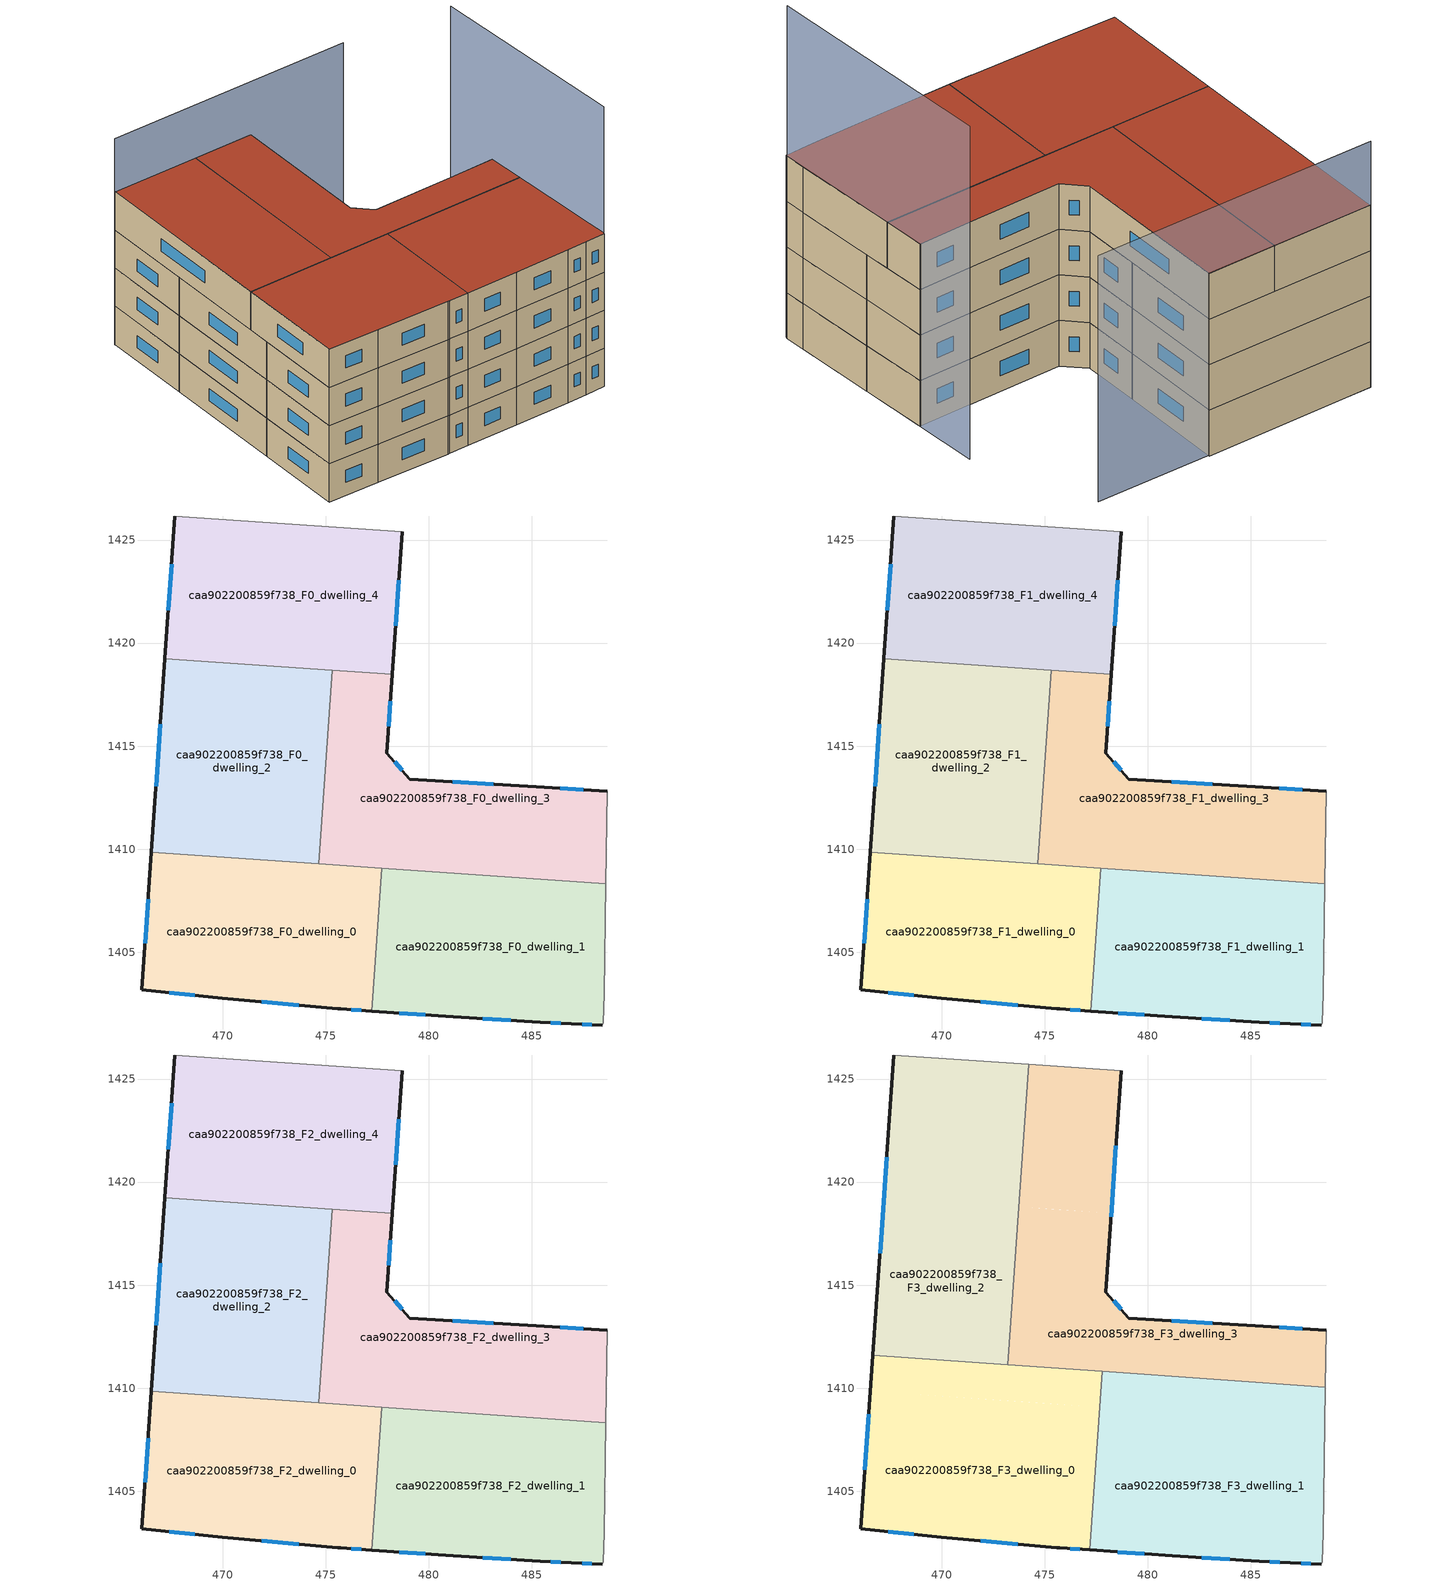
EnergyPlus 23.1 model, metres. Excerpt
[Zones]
caa902200859f738_F0_dwelling_0
 floor ground (EU_floor_Construction): 477.72,1409.07 477.23,1402.14 475.74,1402.25 475.59,1402.26 469.99,1402.76 466.08,1403.17 466.55,1409.85 z0
 wall outside (EU_wall_Construction): 466.55,1409.85 466.08,1403.17 469.99,1402.76 475.59,1402.26 475.74,1402.25 477.23,1402.14 z0:3
 wall to caa902200859f738_F0_dwelling_1 (EU_wall_Construction): 477.23,1402.14 477.72,1409.07 z0:3
 wall to caa902200859f738_F0_dwelling_2 (EU_wall_Construction): 474.67,1409.28 466.55,1409.85 z0:3
 wall to caa902200859f738_F0_dwelling_3 (EU_wall_Construction): 477.72,1409.07 474.67,1409.28 z0:3
 window (EU_Window_Construction): 471.9,1402.59 473.69,1402.43 / 467.41,1403.03 468.66,1402.9 / 466.39,1407.58 466.24,1405.44 / 476.25,1402.21 476.73,1402.18 z1.02:1.98
caa902200859f738_F0_dwelling_1
 floor ground (EU_floor_Construction): 488.6,1408.31 488.51,1402.98 488.48,1401.59 488.44,1401.47 486.93,1401.53 485.43,1401.61 481.19,1401.86 477.23,1402.14 477.72,1409.07 z0
 wall outside (EU_wall_Construction): 477.23,1402.14 481.19,1401.86 485.43,1401.61 486.93,1401.53 488.44,1401.47 z0:3
 wall adiabatic (EU_wall_Construction): 488.44,1401.47 488.48,1401.59 488.51,1402.98 488.6,1408.31 z0:3
 wall to caa902200859f738_F0_dwelling_3 (EU_wall_Construction): 488.6,1408.31 477.72,1409.07 z0:3
 window (EU_Window_Construction): 485.94,1401.58 486.42,1401.56 / 482.63,1401.77 483.99,1401.69 / 478.58,1402.05 479.85,1401.95 / 487.44,1401.51 487.92,1401.49 z1.02:1.98
caa902200859f738_F0_dwelling_2
 floor ground (EU_floor_Construction): 475.33,1418.68 474.67,1409.28 466.55,1409.85 467.2,1419.25 z0
 wall outside (EU_wall_Construction): 467.2,1419.25 466.55,1409.85 z0:3
 wall to caa902200859f738_F0_dwelling_3 (EU_wall_Construction): 474.67,1409.28 475.33,1418.68 z0:3
 wall to caa902200859f738_F0_dwelling_4 (EU_wall_Construction): 475.33,1418.68 467.2,1419.25 z0:3
 window (EU_Window_Construction): 466.98,1416.05 466.77,1413.05 z1.02:1.98
caa902200859f738_F0_dwelling_3
 floor ground (EU_floor_Construction): 488.67,1412.82 488.6,1408.31 474.67,1409.28 475.33,1418.68 478.24,1418.48 477.97,1414.66 479.09,1413.39 485.23,1413.02 z0
 wall outside (EU_wall_Construction): 488.67,1412.82 485.23,1413.02 479.09,1413.39 477.97,1414.66 478.24,1418.48 z0:3
 wall adiabatic (EU_wall_Construction): 488.6,1408.31 488.67,1412.82 z0:3
 wall to caa902200859f738_F0_dwelling_4 (EU_wall_Construction): 478.24,1418.48 475.33,1418.68 z0:3
 window (EU_Window_Construction): 478.71,1413.82 478.35,1414.23 / 483.14,1413.14 481.18,1413.26 / 487.5,1412.89 486.4,1412.95 / 478.06,1415.96 478.15,1417.18 z1.02:1.98
caa902200859f738_F0_dwelling_4
 floor ground (EU_floor_Construction): 478.72,1425.41 478.24,1418.48 467.2,1419.25 467.69,1426.17 z0
 wall outside (EU_wall_Construction): 467.69,1426.17 467.2,1419.25 / 478.24,1418.48 478.72,1425.41 z0:3
 wall adiabatic (EU_wall_Construction): 478.72,1425.41 467.69,1426.17 z0:3
 window (EU_Window_Construction): 467.52,1423.81 467.37,1421.6 / 478.4,1420.84 478.56,1423.05 z1.02:1.98
caa902200859f738_F1_dwelling_0
 floor to caa902200859f738_F0_dwelling_0 (EU_floor_Construction): 477.72,1409.07 477.23,1402.14 475.74,1402.25 475.59,1402.26 469.99,1402.76 466.08,1403.17 466.55,1409.85 z3
 wall outside (EU_wall_Construction): 466.55,1409.85 466.08,1403.17 469.99,1402.76 475.59,1402.26 475.74,1402.25 477.23,1402.14 z3:6
 wall to caa902200859f738_F1_dwelling_1 (EU_wall_Construction): 477.23,1402.14 477.72,1409.07 z3:6
 wall to caa902200859f738_F1_dwelling_2 (EU_wall_Construction): 474.67,1409.28 466.55,1409.85 z3:6
 wall to caa902200859f738_F1_dwelling_3 (EU_wall_Construction): 477.72,1409.07 474.67,1409.28 z3:6
 window (EU_Window_Construction): 471.9,1402.59 473.69,1402.43 / 467.41,1403.03 468.66,1402.9 / 466.39,1407.58 466.24,1405.44 / 476.25,1402.21 476.73,1402.18 z4.02:4.98
caa902200859f738_F1_dwelling_1
 floor to caa902200859f738_F0_dwelling_1 (EU_floor_Construction): 488.6,1408.31 488.51,1402.98 488.48,1401.59 488.44,1401.47 486.93,1401.53 485.43,1401.61 481.19,1401.86 477.23,1402.14 477.72,1409.07 z3
 wall outside (EU_wall_Construction): 477.23,1402.14 481.19,1401.86 485.43,1401.61 486.93,1401.53 488.44,1401.47 z3:6
 wall adiabatic (EU_wall_Construction): 488.44,1401.47 488.48,1401.59 488.51,1402.98 488.6,1408.31 z3:6
 wall to caa902200859f738_F1_dwelling_3 (EU_wall_Construction): 488.6,1408.31 477.72,1409.07 z3:6
 window (EU_Window_Construction): 485.94,1401.58 486.42,1401.56 / 482.63,1401.77 483.99,1401.69 / 478.58,1402.05 479.85,1401.95 / 487.44,1401.51 487.92,1401.49 z4.02:4.98
caa902200859f738_F1_dwelling_2
 floor to caa902200859f738_F0_dwelling_2 (EU_floor_Construction): 475.33,1418.68 474.67,1409.28 466.55,1409.85 467.2,1419.25 z3
 wall outside (EU_wall_Construction): 467.2,1419.25 466.55,1409.85 z3:6
 wall to caa902200859f738_F1_dwelling_3 (EU_wall_Construction): 474.67,1409.28 475.33,1418.68 z3:6
 wall to caa902200859f738_F1_dwelling_4 (EU_wall_Construction): 475.33,1418.68 467.2,1419.25 z3:6
 window (EU_Window_Construction): 466.98,1416.05 466.77,1413.05 z4.02:4.98
caa902200859f738_F1_dwelling_3
 floor to caa902200859f738_F0_dwelling_3 (EU_floor_Construction): 488.67,1412.82 488.6,1408.31 474.67,1409.28 475.33,1418.68 478.24,1418.48 477.97,1414.66 479.09,1413.39 485.23,1413.02 z3
 wall outside (EU_wall_Construction): 488.67,1412.82 485.23,1413.02 479.09,1413.39 477.97,1414.66 478.24,1418.48 z3:6
 wall adiabatic (EU_wall_Construction): 488.6,1408.31 488.67,1412.82 z3:6
 wall to caa902200859f738_F1_dwelling_4 (EU_wall_Construction): 478.24,1418.48 475.33,1418.68 z3:6
 window (EU_Window_Construction): 478.71,1413.82 478.35,1414.23 / 483.14,1413.14 481.18,1413.26 / 487.5,1412.89 486.4,1412.95 / 478.06,1415.96 478.15,1417.18 z4.02:4.98
caa902200859f738_F1_dwelling_4
 floor to caa902200859f738_F0_dwelling_4 (EU_floor_Construction): 478.72,1425.41 478.24,1418.48 467.2,1419.25 467.69,1426.17 z3
 wall outside (EU_wall_Construction): 467.69,1426.17 467.2,1419.25 / 478.24,1418.48 478.72,1425.41 z3:6
 wall adiabatic (EU_wall_Construction): 478.72,1425.41 467.69,1426.17 z3:6
 window (EU_Window_Construction): 467.52,1423.81 467.37,1421.6 / 478.4,1420.84 478.56,1423.05 z4.02:4.98
caa902200859f738_F2_dwelling_0
 floor to caa902200859f738_F1_dwelling_0 (EU_floor_Construction): 477.72,1409.07 477.23,1402.14 475.74,1402.25 475.59,1402.26 469.99,1402.76 466.08,1403.17 466.55,1409.85 z6
 wall outside (EU_wall_Construction): 466.55,1409.85 466.08,1403.17 469.99,1402.76 475.59,1402.26 475.74,1402.25 477.23,1402.14 z6:9
 wall to caa902200859f738_F2_dwelling_1 (EU_wall_Construction): 477.23,1402.14 477.72,1409.07 z6:9
 wall to caa902200859f738_F2_dwelling_2 (EU_wall_Construction): 474.67,1409.28 466.55,1409.85 z6:9
 wall to caa902200859f738_F2_dwelling_3 (EU_wall_Construction): 477.72,1409.07 474.67,1409.28 z6:9
 window (EU_Window_Construction): 471.9,1402.59 473.69,1402.43 / 467.41,1403.03 468.66,1402.9 / 466.39,1407.58 466.24,1405.44 / 476.25,1402.21 476.73,1402.18 z7.02:7.98
caa902200859f738_F2_dwelling_1
 floor to caa902200859f738_F1_dwelling_1 (EU_floor_Construction): 488.6,1408.31 488.51,1402.98 488.48,1401.59 488.44,1401.47 486.93,1401.53 485.43,1401.61 481.19,1401.86 477.23,1402.14 477.72,1409.07 z6
 wall outside (EU_wall_Construction): 477.23,1402.14 481.19,1401.86 485.43,1401.61 486.93,1401.53 488.44,1401.47 z6:9
 wall adiabatic (EU_wall_Construction): 488.44,1401.47 488.48,1401.59 488.51,1402.98 488.6,1408.31 z6:9
 wall to caa902200859f738_F2_dwelling_3 (EU_wall_Construction): 488.6,1408.31 477.72,1409.07 z6:9
 window (EU_Window_Construction): 485.94,1401.58 486.42,1401.56 / 482.63,1401.77 483.99,1401.69 / 478.58,1402.05 479.85,1401.95 / 487.44,1401.51 487.92,1401.49 z7.02:7.98
caa902200859f738_F2_dwelling_2
 floor to caa902200859f738_F1_dwelling_2 (EU_floor_Construction): 475.33,1418.68 474.67,1409.28 466.55,1409.85 467.2,1419.25 z6
 wall outside (EU_wall_Construction): 467.2,1419.25 466.55,1409.85 z6:9
 wall to caa902200859f738_F2_dwelling_3 (EU_wall_Construction): 474.67,1409.28 475.33,1418.68 z6:9
 wall to caa902200859f738_F2_dwelling_4 (EU_wall_Construction): 475.33,1418.68 467.2,1419.25 z6:9
 window (EU_Window_Construction): 466.98,1416.05 466.77,1413.05 z7.02:7.98
caa902200859f738_F2_dwelling_3
 floor to caa902200859f738_F1_dwelling_3 (EU_floor_Construction): 488.67,1412.82 488.6,1408.31 474.67,1409.28 475.33,1418.68 478.24,1418.48 477.97,1414.66 479.09,1413.39 485.23,1413.02 z6
 wall outside (EU_wall_Construction): 488.67,1412.82 485.23,1413.02 479.09,1413.39 477.97,1414.66 478.24,1418.48 z6:9
 wall adiabatic (EU_wall_Construction): 488.6,1408.31 488.67,1412.82 z6:9
 wall to caa902200859f738_F2_dwelling_4 (EU_wall_Construction): 478.24,1418.48 475.33,1418.68 z6:9
 window (EU_Window_Construction): 478.71,1413.82 478.35,1414.23 / 483.14,1413.14 481.18,1413.26 / 487.5,1412.89 486.4,1412.95 / 478.06,1415.96 478.15,1417.18 z7.02:7.98
caa902200859f738_F2_dwelling_4
 floor to caa902200859f738_F1_dwelling_4 (EU_floor_Construction): 478.72,1425.41 478.24,1418.48 467.2,1419.25 467.69,1426.17 z6
 wall outside (EU_wall_Construction): 467.69,1426.17 467.2,1419.25 / 478.24,1418.48 478.72,1425.41 z6:9
 wall adiabatic (EU_wall_Construction): 478.72,1425.41 467.69,1426.17 z6:9
 window (EU_Window_Construction): 467.52,1423.81 467.37,1421.6 / 478.4,1420.84 478.56,1423.05 z7.02:7.98
caa902200859f738_F3_dwelling_0
 floor to caa902200859f738_F2_dwelling_0 (EU_floor_Construction): 477.69,1409.07 477.2,1402.15 475.74,1402.25 475.59,1402.26 469.99,1402.76 466.08,1403.17 466.55,1409.85 z9
 floor to caa902200859f738_F2_dwelling_2 (EU_floor_Construction): 474.79,1411.02 474.67,1409.28 466.55,1409.85 466.67,1411.59 z9
 floor to caa902200859f738_F2_dwelling_3 (EU_floor_Construction): 477.81,1410.81 477.69,1409.07 474.67,1409.28 474.79,1411.02 z9
 wall outside (EU_wall_Construction): 466.67,1411.59 466.08,1403.17 469.99,1402.76 475.59,1402.26 475.74,1402.25 477.2,1402.15 z9:12
 wall to caa902200859f738_F3_dwelling_1 (EU_wall_Construction): 477.2,1402.15 477.81,1410.81 z9:12
 wall to caa902200859f738_F3_dwelling_2 (EU_wall_Construction): 473.21,1411.13 466.67,1411.59 z9:12
 wall to caa902200859f738_F3_dwelling_3 (EU_wall_Construction): 477.81,1410.81 473.21,1411.13 z9:12
 window (EU_Window_Construction): 471.9,1402.59 473.69,1402.43 / 467.41,1403.03 468.66,1402.9 / 466.47,1408.72 466.28,1406.03 / 476.24,1402.22 476.7,1402.18 z10.02:10.98
 roof outside (EU_roof_Construction): 477.2,1402.15 477.81,1410.81 466.67,1411.59 466.08,1403.17 469.99,1402.76 475.59,1402.26 475.74,1402.25 z12
caa902200859f738_F3_dwelling_1
 floor to caa902200859f738_F2_dwelling_1 (EU_floor_Construction): 488.6,1408.31 488.51,1402.98 488.48,1401.59 488.44,1401.47 486.93,1401.53 485.43,1401.61 481.19,1401.86 477.24,1402.14 477.72,1409.07 z9
 floor to caa902200859f738_F2_dwelling_0 (EU_floor_Construction): 477.72,1409.07 477.24,1402.14 477.2,1402.15 477.69,1409.07 z9
 floor to caa902200859f738_F2_dwelling_3 (EU_floor_Construction): 488.62,1410.05 488.6,1408.31 477.69,1409.07 477.81,1410.81 z9
 wall outside (EU_wall_Construction): 477.2,1402.15 481.19,1401.86 485.43,1401.61 486.93,1401.53 488.44,1401.47 z9:12
 wall adiabatic (EU_wall_Construction): 488.44,1401.47 488.48,1401.59 488.51,1402.98 488.62,1410.05 z9:12
 wall to caa902200859f738_F3_dwelling_3 (EU_wall_Construction): 488.62,1410.05 477.81,1410.81 z9:12
 window (EU_Window_Construction): 485.94,1401.58 486.42,1401.56 / 482.63,1401.77 483.99,1401.69 / 478.56,1402.05 479.84,1401.95 / 487.44,1401.51 487.92,1401.49 z10.02:10.98
 roof outside (EU_roof_Construction): 488.48,1401.59 488.51,1402.98 488.62,1410.05 477.81,1410.81 477.2,1402.15 481.19,1401.86 485.43,1401.61 486.93,1401.53 488.44,1401.47 z12
caa902200859f738_F3_dwelling_2
 floor to caa902200859f738_F2_dwelling_2 (EU_floor_Construction): 473.75,1418.79 473.21,1411.13 466.67,1411.59 467.2,1419.25 z9
 floor to caa902200859f738_F2_dwelling_4 (EU_floor_Construction): 474.23,1425.72 473.75,1418.79 467.2,1419.25 467.69,1426.17 z9
 wall outside (EU_wall_Construction): 467.69,1426.17 466.67,1411.59 z9:12
 wall adiabatic (EU_wall_Construction): 474.23,1425.72 467.69,1426.17 z9:12
 wall to caa902200859f738_F3_dwelling_3 (EU_wall_Construction): 473.21,1411.13 474.23,1425.72 z9:12
 window (EU_Window_Construction): 467.34,1421.21 467.01,1416.55 z10.02:10.98
 roof outside (EU_roof_Construction): 473.21,1411.13 474.23,1425.72 467.69,1426.17 466.67,1411.59 z12
caa902200859f738_F3_dwelling_3
 floor to caa902200859f738_F2_dwelling_3 (EU_floor_Construction): 488.67,1412.82 488.62,1410.05 474.79,1411.02 475.33,1418.68 478.24,1418.48 477.97,1414.66 479.09,1413.39 485.23,1413.02 z9
 floor to caa902200859f738_F2_dwelling_4 (EU_floor_Construction): 478.72,1425.41 478.24,1418.48 473.75,1418.79 474.23,1425.72 z9
 floor to caa902200859f738_F2_dwelling_2 (EU_floor_Construction): 475.33,1418.68 474.79,1411.02 473.21,1411.13 473.75,1418.79 z9
 wall outside (EU_wall_Construction): 488.67,1412.82 485.23,1413.02 479.09,1413.39 477.97,1414.66 478.72,1425.41 z9:12
 wall adiabatic (EU_wall_Construction): 478.72,1425.41 474.23,1425.72 / 488.62,1410.05 488.67,1412.82 z9:12
 window (EU_Window_Construction): 478.22,1418.32 478.46,1421.75 / 478.71,1413.82 478.35,1414.23 / 483.14,1413.14 481.18,1413.26 / 487.5,1412.89 486.4,1412.95 z10.02:10.98
 roof outside (EU_roof_Construction): 488.62,1410.05 488.67,1412.82 485.23,1413.02 479.09,1413.39 477.97,1414.66 478.72,1425.41 474.23,1425.72 473.21,1411.13 z12
shading: 488.48,1401.59 488.74,1417.01 z0:21.9; 486.24,1424.78 467.66,1426.17 z0:16.2
[Building]
EU S2 Campaign: North Axis=0; Terrain=City; Solar Distribution=FullExterior
[Site:Location]
Vienna: Latitude=48; Longitude=16.5; Time Zone=1; Elevation=183
[SizingPeriod:WeatherFileDays]
AnnualSizingPeriod: Begin Month=1; Begin Day of Month=1; End Month=12; End Day of Month=31; Day of Week for Start Day=Monday; Use Weather File Daylight Saving Period=No; Use Weather File Rain and Snow Indicators=No
[MATERIAL]
EU_InternalMass_Material: Roughness=MediumRough; Thickness=0.1; Conductivity=1; Density=1800; Specific Heat=900; Thermal Absorptance=0.9; Solar Absorptance=0.7; Visible Absorptance=0.7
[MATERIAL:NOMASS] Roughness=MediumRough; Thermal Absorptance=0.9; Solar Absorptance=0.7; Visible Absorptance=0.7
Name | Thermal Resistance
EU_wall_NoMass | 0.942466
EU_roof_NoMass | 0.551687
EU_floor_NoMass | 0.66527
[WINDOWMATERIAL:SIMPLEGLAZINGSYSTEM]
EU_Window_SimpleGlazing: UFactor=2.03367; Solar Heat Gain Coefficient=0.65; Visible Transmittance=0.65
[CONSTRUCTION]
EU_wall_Construction: EU_wall_NoMass
EU_roof_Construction: EU_roof_NoMass
EU_floor_Construction: EU_floor_NoMass
EU_Window_Construction: EU_Window_SimpleGlazing
EU_InternalMass_Construction: EU_InternalMass_Material
[ZONE] Type=1; Multiplier=1; Ceiling Height=autocalculate; Floor Area=autocalculate; Part of Total Floor Area=Yes
Name | Volume
caa902200859f738_F0_dwelling_0; caa902200859f738_F1_dwelling_0; caa902200859f738_F2_dwelling_0 | 230.249
caa902200859f738_F3_dwelling_0 | 287.797
caa902200859f738_F0_dwelling_1; caa902200859f738_F1_dwelling_1; caa902200859f738_F2_dwelling_1 | 230.244
caa902200859f738_F3_dwelling_1 | 287.784
caa902200859f738_F0_dwelling_2; caa902200859f738_F1_dwelling_2; caa902200859f738_F2_dwelling_2 | 230.216
caa902200859f738_F3_dwelling_2 | 287.807
caa902200859f738_F0_dwelling_3; caa902200859f738_F1_dwelling_3; caa902200859f738_F2_dwelling_3 | 230.215
caa902200859f738_F3_dwelling_3 | 287.747
caa902200859f738_F0_dwelling_4; caa902200859f738_F1_dwelling_4; caa902200859f738_F2_dwelling_4 | 230.236
[INTERNALMASS] Construction=EU_InternalMass_Construction
Name | Zone or ZoneList | Surface Area
caa902200859f738_F0_dwelling_0_EU_InternalMass | caa902200859f738_F0_dwelling_0 | 76.7481
caa902200859f738_F0_dwelling_1_EU_InternalMass | caa902200859f738_F0_dwelling_1 | 76.7485
caa902200859f738_F0_dwelling_2_EU_InternalMass | caa902200859f738_F0_dwelling_2 | 76.7407
caa902200859f738_F0_dwelling_3_EU_InternalMass | caa902200859f738_F0_dwelling_3 | 76.739
caa902200859f738_F0_dwelling_4_EU_InternalMass | caa902200859f738_F0_dwelling_4 | 76.7453
caa902200859f738_F1_dwelling_0_EU_InternalMass | caa902200859f738_F1_dwelling_0 | 76.7481
caa902200859f738_F1_dwelling_1_EU_InternalMass | caa902200859f738_F1_dwelling_1 | 76.7485
caa902200859f738_F1_dwelling_2_EU_InternalMass | caa902200859f738_F1_dwelling_2 | 76.7407
caa902200859f738_F1_dwelling_3_EU_InternalMass | caa902200859f738_F1_dwelling_3 | 76.739
caa902200859f738_F1_dwelling_4_EU_InternalMass | caa902200859f738_F1_dwelling_4 | 76.7453
caa902200859f738_F2_dwelling_0_EU_InternalMass | caa902200859f738_F2_dwelling_0 | 76.7481
caa902200859f738_F2_dwelling_1_EU_InternalMass | caa902200859f738_F2_dwelling_1 | 76.7485
caa902200859f738_F2_dwelling_2_EU_InternalMass | caa902200859f738_F2_dwelling_2 | 76.7407
caa902200859f738_F2_dwelling_3_EU_InternalMass | caa902200859f738_F2_dwelling_3 | 76.739
caa902200859f738_F2_dwelling_4_EU_InternalMass | caa902200859f738_F2_dwelling_4 | 76.7453
caa902200859f738_F3_dwelling_0_EU_InternalMass | caa902200859f738_F3_dwelling_0 | 95.9298
caa902200859f738_F3_dwelling_1_EU_InternalMass | caa902200859f738_F3_dwelling_1 | 95.9294
caa902200859f738_F3_dwelling_2_EU_InternalMass | caa902200859f738_F3_dwelling_2 | 95.9315
caa902200859f738_F3_dwelling_3_EU_InternalMass | caa902200859f738_F3_dwelling_3 | 95.9174
[OTHEREQUIPMENT] Fuel Type=Electricity; Design Level Calculation Method=Watts/Area; Power per Zone Floor Area=1; Fraction Latent=0; Fraction Radiant=0; Fraction Lost=0; Carbon Dioxide Generation Rate=0; EndUse Subcategory=EU_Step8_InternalGains
Name | Zone or ZoneList or Space or SpaceList | Schedule
EU_Step8_InternalGain_caa902200859f738_F0_dwelling_0_f000 | caa902200859f738_F0_dwelling_0 | EU_Step8_GainSchedule_caa902200859f738_F0_dwelling_0_f000
EU_Step8_InternalGain_caa902200859f738_F0_dwelling_1_f000 | caa902200859f738_F0_dwelling_1 | EU_Step8_GainSchedule_caa902200859f738_F0_dwelling_1_f000
EU_Step8_InternalGain_caa902200859f738_F0_dwelling_2_f000 | caa902200859f738_F0_dwelling_2 | EU_Step8_GainSchedule_caa902200859f738_F0_dwelling_2_f000
EU_Step8_InternalGain_caa902200859f738_F0_dwelling_3_f000 | caa902200859f738_F0_dwelling_3 | EU_Step8_GainSchedule_caa902200859f738_F0_dwelling_3_f000
EU_Step8_InternalGain_caa902200859f738_F0_dwelling_4_f000 | caa902200859f738_F0_dwelling_4 | EU_Step8_GainSchedule_caa902200859f738_F0_dwelling_4_f000
EU_Step8_InternalGain_caa902200859f738_F1_dwelling_0_f000 | caa902200859f738_F1_dwelling_0 | EU_Step8_GainSchedule_caa902200859f738_F1_dwelling_0_f000
EU_Step8_InternalGain_caa902200859f738_F1_dwelling_1_f000 | caa902200859f738_F1_dwelling_1 | EU_Step8_GainSchedule_caa902200859f738_F1_dwelling_1_f000
EU_Step8_InternalGain_caa902200859f738_F1_dwelling_2_f000 | caa902200859f738_F1_dwelling_2 | EU_Step8_GainSchedule_caa902200859f738_F1_dwelling_2_f000
EU_Step8_InternalGain_caa902200859f738_F1_dwelling_3_f000 | caa902200859f738_F1_dwelling_3 | EU_Step8_GainSchedule_caa902200859f738_F1_dwelling_3_f000
EU_Step8_InternalGain_caa902200859f738_F1_dwelling_4_f000 | caa902200859f738_F1_dwelling_4 | EU_Step8_GainSchedule_caa902200859f738_F1_dwelling_4_f000
EU_Step8_InternalGain_caa902200859f738_F2_dwelling_0_f000 | caa902200859f738_F2_dwelling_0 | EU_Step8_GainSchedule_caa902200859f738_F2_dwelling_0_f000
EU_Step8_InternalGain_caa902200859f738_F2_dwelling_1_f000 | caa902200859f738_F2_dwelling_1 | EU_Step8_GainSchedule_caa902200859f738_F2_dwelling_1_f000
EU_Step8_InternalGain_caa902200859f738_F2_dwelling_2_f000 | caa902200859f738_F2_dwelling_2 | EU_Step8_GainSchedule_caa902200859f738_F2_dwelling_2_f000
EU_Step8_InternalGain_caa902200859f738_F2_dwelling_3_f000 | caa902200859f738_F2_dwelling_3 | EU_Step8_GainSchedule_caa902200859f738_F2_dwelling_3_f000
EU_Step8_InternalGain_caa902200859f738_F2_dwelling_4_f000 | caa902200859f738_F2_dwelling_4 | EU_Step8_GainSchedule_caa902200859f738_F2_dwelling_4_f000
EU_Step8_InternalGain_caa902200859f738_F3_dwelling_0_f000 | caa902200859f738_F3_dwelling_0 | EU_Step8_GainSchedule_caa902200859f738_F3_dwelling_0_f000
EU_Step8_InternalGain_caa902200859f738_F3_dwelling_1_f000 | caa902200859f738_F3_dwelling_1 | EU_Step8_GainSchedule_caa902200859f738_F3_dwelling_1_f000
EU_Step8_InternalGain_caa902200859f738_F3_dwelling_2_f000 | caa902200859f738_F3_dwelling_2 | EU_Step8_GainSchedule_caa902200859f738_F3_dwelling_2_f000
EU_Step8_InternalGain_caa902200859f738_F3_dwelling_3_f000 | caa902200859f738_F3_dwelling_3 | EU_Step8_GainSchedule_caa902200859f738_F3_dwelling_3_f000
[ZONEVENTILATION:DESIGNFLOWRATE] Schedule=EU_AlwaysOn; Design Flow Rate Calculation Method=AirChanges/Hour; Air Changes per Hour=0.530523; Ventilation Type=Natural; Fan Pressure Rise=0; Fan Total Efficiency=1; Constant Term Coefficient=1; Temperature Term Coefficient=0; Velocity Term Coefficient=0; Velocity Squared Term Coefficient=0; Minimum Indoor Temperature=-100; Maximum Indoor Temperature=100; Delta Temperature=-100; Minimum Outdoor Temperature=-100; Maximum Outdoor Temperature=100; Maximum Wind Speed=40
Name | Zone or ZoneList or Space or SpaceList
EU_ConstantAir_caa902200859f738_F0_dwelling_0 | caa902200859f738_F0_dwelling_0
EU_ConstantAir_caa902200859f738_F0_dwelling_1 | caa902200859f738_F0_dwelling_1
EU_ConstantAir_caa902200859f738_F0_dwelling_2 | caa902200859f738_F0_dwelling_2
EU_ConstantAir_caa902200859f738_F0_dwelling_3 | caa902200859f738_F0_dwelling_3
EU_ConstantAir_caa902200859f738_F0_dwelling_4 | caa902200859f738_F0_dwelling_4
EU_ConstantAir_caa902200859f738_F1_dwelling_0 | caa902200859f738_F1_dwelling_0
EU_ConstantAir_caa902200859f738_F1_dwelling_1 | caa902200859f738_F1_dwelling_1
EU_ConstantAir_caa902200859f738_F1_dwelling_2 | caa902200859f738_F1_dwelling_2
EU_ConstantAir_caa902200859f738_F1_dwelling_3 | caa902200859f738_F1_dwelling_3
EU_ConstantAir_caa902200859f738_F1_dwelling_4 | caa902200859f738_F1_dwelling_4
EU_ConstantAir_caa902200859f738_F2_dwelling_0 | caa902200859f738_F2_dwelling_0
EU_ConstantAir_caa902200859f738_F2_dwelling_1 | caa902200859f738_F2_dwelling_1
EU_ConstantAir_caa902200859f738_F2_dwelling_2 | caa902200859f738_F2_dwelling_2
EU_ConstantAir_caa902200859f738_F2_dwelling_3 | caa902200859f738_F2_dwelling_3
EU_ConstantAir_caa902200859f738_F2_dwelling_4 | caa902200859f738_F2_dwelling_4
EU_ConstantAir_caa902200859f738_F3_dwelling_0 | caa902200859f738_F3_dwelling_0
EU_ConstantAir_caa902200859f738_F3_dwelling_1 | caa902200859f738_F3_dwelling_1
EU_ConstantAir_caa902200859f738_F3_dwelling_2 | caa902200859f738_F3_dwelling_2
EU_ConstantAir_caa902200859f738_F3_dwelling_3 | caa902200859f738_F3_dwelling_3
[HVACTEMPLATE:THERMOSTAT] Constant Heating Setpoint=20; Constant Cooling Setpoint=50
EU_HeatOnly_caa902200859f738_F0_dwelling_0; EU_HeatOnly_caa902200859f738_F0_dwelling_1; EU_HeatOnly_caa902200859f738_F0_dwelling_2; EU_HeatOnly_caa902200859f738_F0_dwelling_3; EU_HeatOnly_caa902200859f738_F0_dwelling_4; EU_HeatOnly_caa902200859f738_F1_dwelling_0; EU_HeatOnly_caa902200859f738_F1_dwelling_1; EU_HeatOnly_caa902200859f738_F1_dwelling_2; EU_HeatOnly_caa902200859f738_F1_dwelling_3; EU_HeatOnly_caa902200859f738_F1_dwelling_4; EU_HeatOnly_caa902200859f738_F2_dwelling_0; EU_HeatOnly_caa902200859f738_F2_dwelling_1; EU_HeatOnly_caa902200859f738_F2_dwelling_2; EU_HeatOnly_caa902200859f738_F2_dwelling_3; EU_HeatOnly_caa902200859f738_F2_dwelling_4; EU_HeatOnly_caa902200859f738_F3_dwelling_0; EU_HeatOnly_caa902200859f738_F3_dwelling_1; EU_HeatOnly_caa902200859f738_F3_dwelling_2; EU_HeatOnly_caa902200859f738_F3_dwelling_3
[HVACTEMPLATE:ZONE:IDEALLOADSAIRSYSTEM] System Availability Schedule=EU_AlwaysOn; Maximum Heating Supply Air Temperature=50; Minimum Cooling Supply Air Temperature=13; Maximum Heating Supply Air Humidity Ratio=0.0156; Minimum Cooling Supply Air Humidity Ratio=0.0077; Heating Limit=NoLimit; Cooling Limit=NoLimit; Heating Availability Schedule=EU_AlwaysOn; Cooling Availability Schedule=EU_CoolingOff; Dehumidification Control Type=ConstantSensibleHeatRatio; Cooling Sensible Heat Ratio=0.7; Dehumidification Setpoint=60; Humidification Control Type=None; Humidification Setpoint=30; Outdoor Air Method=None; Outdoor Air Flow Rate per Person=0.00944; Outdoor Air Flow Rate per Zone Floor Area=0; Outdoor Air Flow Rate per Zone=0; Demand Controlled Ventilation Type=None; Outdoor Air Economizer Type=NoEconomizer; Heat Recovery Type=None; Sensible Heat Recovery Effectiveness=0.7; Latent Heat Recovery Effectiveness=0.65
Name | Template Thermostat
caa902200859f738_F0_dwelling_0 | EU_HeatOnly_caa902200859f738_F0_dwelling_0
caa902200859f738_F0_dwelling_1 | EU_HeatOnly_caa902200859f738_F0_dwelling_1
caa902200859f738_F0_dwelling_2 | EU_HeatOnly_caa902200859f738_F0_dwelling_2
caa902200859f738_F0_dwelling_3 | EU_HeatOnly_caa902200859f738_F0_dwelling_3
caa902200859f738_F0_dwelling_4 | EU_HeatOnly_caa902200859f738_F0_dwelling_4
caa902200859f738_F1_dwelling_0 | EU_HeatOnly_caa902200859f738_F1_dwelling_0
caa902200859f738_F1_dwelling_1 | EU_HeatOnly_caa902200859f738_F1_dwelling_1
caa902200859f738_F1_dwelling_2 | EU_HeatOnly_caa902200859f738_F1_dwelling_2
caa902200859f738_F1_dwelling_3 | EU_HeatOnly_caa902200859f738_F1_dwelling_3
caa902200859f738_F1_dwelling_4 | EU_HeatOnly_caa902200859f738_F1_dwelling_4
caa902200859f738_F2_dwelling_0 | EU_HeatOnly_caa902200859f738_F2_dwelling_0
caa902200859f738_F2_dwelling_1 | EU_HeatOnly_caa902200859f738_F2_dwelling_1
caa902200859f738_F2_dwelling_2 | EU_HeatOnly_caa902200859f738_F2_dwelling_2
caa902200859f738_F2_dwelling_3 | EU_HeatOnly_caa902200859f738_F2_dwelling_3
caa902200859f738_F2_dwelling_4 | EU_HeatOnly_caa902200859f738_F2_dwelling_4
caa902200859f738_F3_dwelling_0 | EU_HeatOnly_caa902200859f738_F3_dwelling_0
caa902200859f738_F3_dwelling_1 | EU_HeatOnly_caa902200859f738_F3_dwelling_1
caa902200859f738_F3_dwelling_2 | EU_HeatOnly_caa902200859f738_F3_dwelling_2
caa902200859f738_F3_dwelling_3 | EU_HeatOnly_caa902200859f738_F3_dwelling_3
[SIZING:ZONE] Zone Cooling Design Supply Air Temperature Input Method=SupplyAirTemperature; Zone Cooling Design Supply Air Temperature=13; Zone Heating Design Supply Air Temperature Input Method=SupplyAirTemperature; Zone Heating Design Supply Air Temperature=50; Zone Cooling Design Supply Air Humidity Ratio=0.008; Zone Heating Design Supply Air Humidity Ratio=0.008; Cooling Design Air Flow Method=DesignDay; Cooling Design Air Flow Rate=0; Cooling Minimum Air Flow per Zone Floor Area=0.000762; Cooling Minimum Air Flow=0; Cooling Minimum Air Flow Fraction=0.2; Heating Design Air Flow Method=DesignDay; Heating Design Air Flow Rate=0; Heating Maximum Air Flow per Zone Floor Area=0.002032; Heating Maximum Air Flow=0.141576; Heating Maximum Air Flow Fraction=0.3; Account for Dedicated Outdoor Air System=No; Dedicated Outdoor Air System Control Strategy=NeutralSupplyAir; Dedicated Outdoor Air Low Setpoint Temperature for Design=autosize; Dedicated Outdoor Air High Setpoint Temperature for Design=autosize; Zone Load Sizing Method=Sensible Load Only No Latent Load; Zone Latent Cooling Design Supply Air Humidity Ratio Input Method=HumidityRatioDifference; Zone Cooling Design Supply Air Humidity Ratio Difference=0.005; Zone Latent Heating Design Supply Air Humidity Ratio Input Method=HumidityRatioDifference; Zone Humidification Design Supply Air Humidity Ratio Difference=0.005
caa902200859f738_F0_dwelling_0; caa902200859f738_F0_dwelling_1; caa902200859f738_F0_dwelling_2; caa902200859f738_F0_dwelling_3; caa902200859f738_F0_dwelling_4; caa902200859f738_F1_dwelling_0; caa902200859f738_F1_dwelling_1; caa902200859f738_F1_dwelling_2; caa902200859f738_F1_dwelling_3; caa902200859f738_F1_dwelling_4; caa902200859f738_F2_dwelling_0; caa902200859f738_F2_dwelling_1; caa902200859f738_F2_dwelling_2; caa902200859f738_F2_dwelling_3; caa902200859f738_F2_dwelling_4; caa902200859f738_F3_dwelling_0; caa902200859f738_F3_dwelling_1; caa902200859f738_F3_dwelling_2; caa902200859f738_F3_dwelling_3
[SCHEDULE:CONSTANT]
Name | Hourly Value
EU_AlwaysOn | 1
EU_CoolingOff | 0
[SCHEDULE:FILE] Column Number=1; Rows to Skip at Top=0; Number of Hours of Data=8760; Column Separator=Comma; Interpolate to Timestep=No; Minutes per Item=60; Adjust Schedule for Daylight Savings=Yes
Name | File
EU_Step8_GainSchedule_caa902200859f738_F0_dwelling_0_f000 | ../../schedules/caa902200859f738/caa902200859f738_F0_dwelling_0_f000_gain.csv
EU_Step8_GainSchedule_caa902200859f738_F0_dwelling_1_f000 | ../../schedules/caa902200859f738/caa902200859f738_F0_dwelling_1_f000_gain.csv
EU_Step8_GainSchedule_caa902200859f738_F0_dwelling_2_f000 | ../../schedules/caa902200859f738/caa902200859f738_F0_dwelling_2_f000_gain.csv
EU_Step8_GainSchedule_caa902200859f738_F0_dwelling_3_f000 | ../../schedules/caa902200859f738/caa902200859f738_F0_dwelling_3_f000_gain.csv
EU_Step8_GainSchedule_caa902200859f738_F0_dwelling_4_f000 | ../../schedules/caa902200859f738/caa902200859f738_F0_dwelling_4_f000_gain.csv
EU_Step8_GainSchedule_caa902200859f738_F1_dwelling_0_f000 | ../../schedules/caa902200859f738/caa902200859f738_F1_dwelling_0_f000_gain.csv
EU_Step8_GainSchedule_caa902200859f738_F1_dwelling_1_f000 | ../../schedules/caa902200859f738/caa902200859f738_F1_dwelling_1_f000_gain.csv
EU_Step8_GainSchedule_caa902200859f738_F1_dwelling_2_f000 | ../../schedules/caa902200859f738/caa902200859f738_F1_dwelling_2_f000_gain.csv
EU_Step8_GainSchedule_caa902200859f738_F1_dwelling_3_f000 | ../../schedules/caa902200859f738/caa902200859f738_F1_dwelling_3_f000_gain.csv
EU_Step8_GainSchedule_caa902200859f738_F1_dwelling_4_f000 | ../../schedules/caa902200859f738/caa902200859f738_F1_dwelling_4_f000_gain.csv
EU_Step8_GainSchedule_caa902200859f738_F2_dwelling_0_f000 | ../../schedules/caa902200859f738/caa902200859f738_F2_dwelling_0_f000_gain.csv
EU_Step8_GainSchedule_caa902200859f738_F2_dwelling_1_f000 | ../../schedules/caa902200859f738/caa902200859f738_F2_dwelling_1_f000_gain.csv
EU_Step8_GainSchedule_caa902200859f738_F2_dwelling_2_f000 | ../../schedules/caa902200859f738/caa902200859f738_F2_dwelling_2_f000_gain.csv
EU_Step8_GainSchedule_caa902200859f738_F2_dwelling_3_f000 | ../../schedules/caa902200859f738/caa902200859f738_F2_dwelling_3_f000_gain.csv
EU_Step8_GainSchedule_caa902200859f738_F2_dwelling_4_f000 | ../../schedules/caa902200859f738/caa902200859f738_F2_dwelling_4_f000_gain.csv
EU_Step8_GainSchedule_caa902200859f738_F3_dwelling_0_f000 | ../../schedules/caa902200859f738/caa902200859f738_F3_dwelling_0_f000_gain.csv
EU_Step8_GainSchedule_caa902200859f738_F3_dwelling_1_f000 | ../../schedules/caa902200859f738/caa902200859f738_F3_dwelling_1_f000_gain.csv
EU_Step8_GainSchedule_caa902200859f738_F3_dwelling_2_f000 | ../../schedules/caa902200859f738/caa902200859f738_F3_dwelling_2_f000_gain.csv
EU_Step8_GainSchedule_caa902200859f738_F3_dwelling_3_f000 | ../../schedules/caa902200859f738/caa902200859f738_F3_dwelling_3_f000_gain.csv
